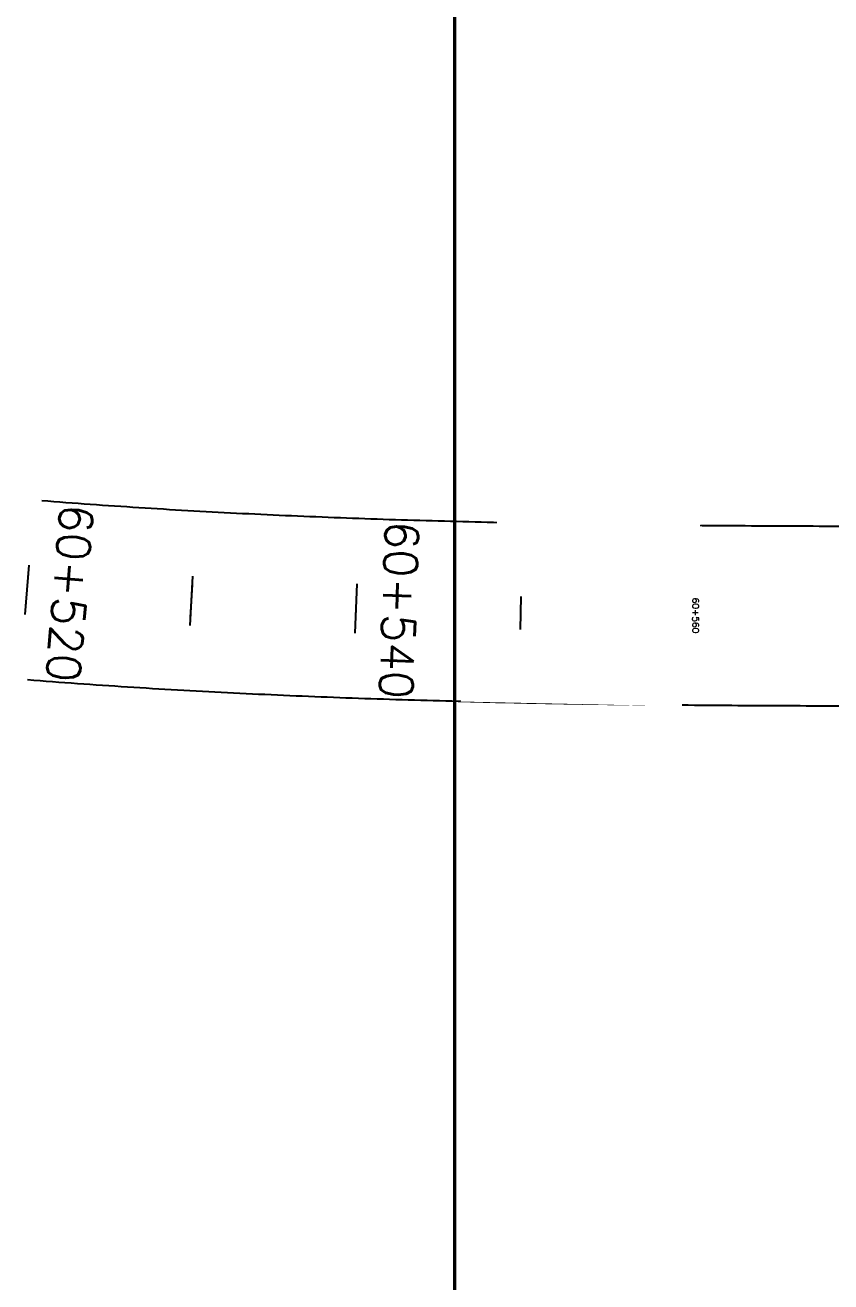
# Model space of a CAD drawing. Header units: metres. Extents: x 1080427 to 1081241, y 976768 to 977191.
# Drawn here: x 1080593.7 to 1080642.6, y 976907.8 to 976984.1 of the extents above; entities that cross this region are included whole.
import ezdxf
from ezdxf.enums import TextEntityAlignment as Align

# ---------------------------------------------------------------- set-up
doc = ezdxf.new("R2010")
doc.units = ezdxf.units.M
doc.header["$LTSCALE"] = 25.4
doc.layers.add('COTA', color=1, linetype='Continuous', lineweight=30)
doc.layers.add('R80', color=3, linetype='Continuous', lineweight=30)
for name, color, linetype in [('DGEO_S3E1_NUEV_BVIA', 60, 'Continuous'), ('DGEO_S3E1_NUEV_STALBL', 7, 'Continuous'), ('dgeo_s3e1_nuevSTALBL', 7, 'Continuous'), ('f_coord', 7, 'Continuous')]:
    doc.layers.add(name, color=color, linetype=linetype)
doc.styles.add('romans', font='romans.shx')

# ---------------------------------------------------------------- blocks, each defined once
blk = doc.blocks.new('sta_tic')
blk.add_line((0, -0.04165), (0, 0.04165))
blk = doc.blocks.new('lbl_tic')
blk.add_line((0, -0.04165), (0, 0.04165))

msp = doc.modelspace()

# ---------------------------------------------------------------- linework, layer by layer
at = {"layer": 'DGEO_S3E1_NUEV_BVIA'}
for points in [[(1080654.26932, 976953.648042, -0.000131579), (1080648.273623, 976953.64962, -0.000592105), (1080642.286542, 976953.660647, -0.000986842), (1080636.308134, 976953.690536, -0.00138158), (1080630.338543, 976953.748659, -0.001776318), (1080624.378047, 976953.844344, -0.002171056), (1080618.427102, 976953.986874, -0.002565795), (1080612.486381, 976954.185486, -0.002960535), (1080606.556824, 976954.449361, -0.003355276), (1080600.639673, 976954.787619, -0.003815808), (1080594.736522, 976955.209312, -0.004144761)], [(1080654.26932, 976942.748042, -0.000131579), (1080648.265018, 976942.749623, -0.000592105), (1080642.252121, 976942.760701, -0.000986842), (1080636.230687, 976942.790811, -0.00138158), (1080630.200863, 976942.849529, -0.001776318), (1080624.16293, 976942.946467, -0.002171056), (1080618.117354, 976943.091276, -0.002565795), (1080612.064828, 976943.293641, -0.002960535), (1080606.006321, 976943.563271, -0.003355276), (1080599.943122, 976943.909898, -0.003815808), (1080593.876889, 976944.343262, -0.004144761)]]:
    msp.add_lwpolyline(points, format="xyb", dxfattribs=at)

# ---------------------------------------------------------------- block references
at = {"layer": 'DGEO_S3E1_NUEV_STALBL'}
for name, p, xscale, yscale, zscale, rotation in [('sta_tic', (1080593.852091, 976949.812527), 36.01440576230492, 36.01440576230492, 36.01440576230492, 355.407885516875), ('sta_tic', (1080603.828988, 976949.136808), 36.01440576230493, 36.01440576230493, 36.01440576230493, 356.8012197938118), ('sta_tic', (1080613.818475, 976948.682019), 36.01440576230493, 36.01440576230493, 36.01440576230493, 357.9435181256089), ('lbl_tic', (1080623.814523, 976948.404543), 36.01440576230492, 36.01440576230492, 36.01440576230492, 358.8345191788479), ('sta_tic', (1080633.813436, 976948.260614), 36.01440576230493, 36.01440576230493, 36.01440576230493, 359.4742229535287)]:
    msp.add_blockref(name, p, dxfattribs=dict(at, xscale=xscale, yscale=yscale, zscale=zscale, rotation=rotation))
at = {"layer": 'dgeo_s3e1_nuevSTALBL', "xscale": 24.00960384153662, "yscale": 24.00960384153662, "zscale": 24.00960384153662}
for name, p, rotation in [('lbl_tic', (1080593.852091, 976949.812527), 355.407885516879), ('sta_tic', (1080603.828988, 976949.136808), 356.8012197938126), ('lbl_tic', (1080613.818475, 976948.682019), 357.9435181256096), ('lbl_tic', (1080633.813436, 976948.260614), 359.4742229535292)]:
    msp.add_blockref(name, p, dxfattribs=dict(at, rotation=rotation))

# ---------------------------------------------------------------- texts
at = {"layer": 'dgeo_s3e1_nuevSTALBL', "style": 'romans'}
for s, rotation, p in [('60+520', 265.40788552, (1080594.848881, 976949.732465)), ('60+540', 267.94351813, (1080614.817831, 976948.646134))]:
    msp.add_text(s, height=2, rotation=rotation, dxfattribs=at).set_placement(p, align=Align.BOTTOM_CENTER)

# ---------------------------------------------------------------- next in the draw order: wipeouts: each hides what was drawn before it
msp.add_wipeout([(1080622.391443, 976954.072113), (1080634.704958, 976953.891467), (1080633.578716, 976942.748042), (1080625.595498, 976942.919584), (1080620.163405, 976943.036386), (1080621.304212, 976947.405815)]).dxf.layer = 'f_coord'

# ---------------------------------------------------------------- next in the draw order: linework, layer by layer
at = {"layer": 'COTA', "const_width": 0.2}
msp.add_lwpolyline([(1080619.797527, 977153.234077), (1081240.811784, 977153.234077), (1081240.811784, 976870.940986), (1080619.797527, 976870.940986)], close=True, dxfattribs=at)

# ---------------------------------------------------------------- next in the draw order: block references
at = {"layer": 'dgeo_s3e1_nuevSTALBL', "xscale": 24.00960384153664, "yscale": 24.00960384153664, "zscale": 24.00960384153664, "rotation": 358.8345191788485}
msp.add_blockref('sta_tic', (1080623.814523, 976948.404543), dxfattribs=at)

# ---------------------------------------------------------------- next in the draw order: texts
at = {"layer": 'R80', "style": 'romans'}
msp.add_text('60+560', height=0.4, rotation=270, dxfattribs=at).set_placement((1080634.096187, 976948.251437), align=Align.BOTTOM_CENTER)

doc.saveas('drawing.dxf')
